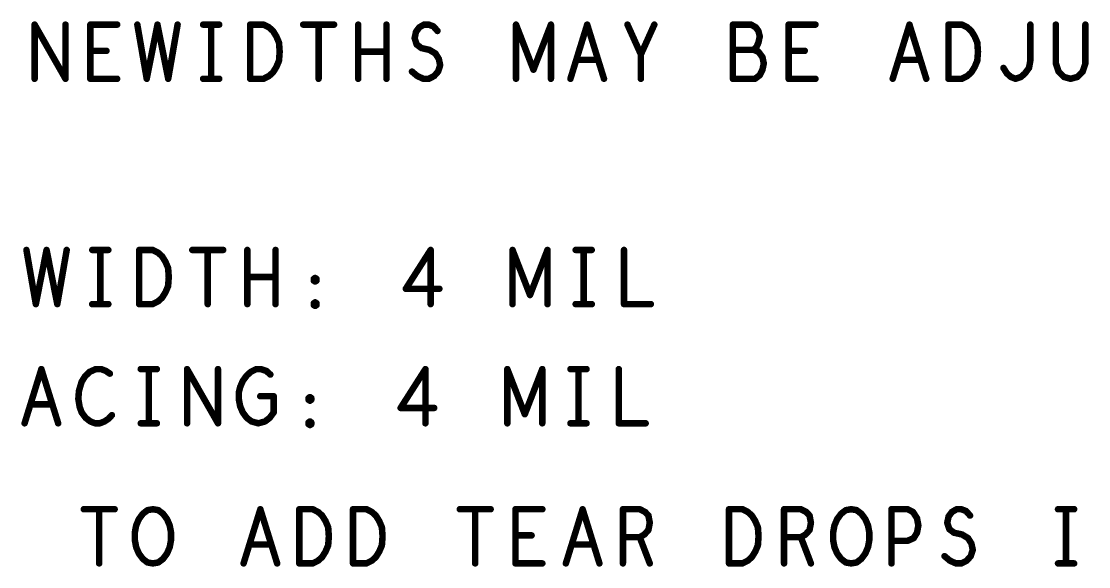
# Model space of a CAD drawing. Extents: x -14.2 to 19.9, y -5.2 to 16.9.
# Drawn here: x -9.302 to -6.838, y 10.559 to 11.818 of the extents above; entities that cross this region are included whole.
import ezdxf

# ---------------------------------------------------------------- set-up
doc = ezdxf.new("R2010")
doc.units = 0
doc.layers.get('0').update_dxf_attribs({"linetype": 'CONTINUOUS'})
doc.layers.add('FAB', color=2, linetype='CONTINUOUS')

# ---------------------------------------------------------------- blocks, each defined once
blk = doc.blocks.new('ROUND_105')
at = {"const_width": 0.0075}
blk.add_lwpolyline([(-0.00375, 0, 1), (0.00375, 0, 1)], format="xyb", close=True, dxfattribs=at)

msp = doc.modelspace()

# ---------------------------------------------------------------- linework, layer by layer
at = {"layer": 'FAB', "const_width": 0.015}
for points in [[(-9.2712, 11.6851), (-9.2712, 11.8101)], [(-9.2712, 11.8101), (-9.1999, 11.6851)], [(-9.1999, 11.6851), (-9.1999, 11.8101)], [(-9.1426, 11.6851), (-9.1426, 11.8101)], [(-9.1426, 11.8101), (-9.0806, 11.8101)], [(-9.0341, 11.8101), (-9.0124, 11.6851)], [(-9.0124, 11.6851), (-8.9876, 11.8101)], [(-8.9876, 11.8101), (-8.9628, 11.6851)], [(-8.9628, 11.6851), (-8.9411, 11.8101)], [(-8.8822, 11.8101), (-8.845, 11.8101)], [(-8.8636, 11.8101), (-8.8636, 11.6851)], [(-8.7737, 11.6851), (-8.7737, 11.8101)], [(-8.7737, 11.8101), (-8.7427, 11.8101)], [(-8.7427, 11.8101), (-8.7303, 11.8039)], [(-8.7303, 11.8039), (-8.721, 11.7955)], [(-8.721, 11.7955), (-8.7132, 11.783)], [(-8.6512, 11.8101), (-8.5799, 11.8101)], [(-8.6156, 11.8101), (-8.6156, 11.6851)], [(-8.5241, 11.6851), (-8.5241, 11.8101)], [(-8.459, 11.8101), (-8.459, 11.6851)], [(-8.3908, 11.7935), (-8.3831, 11.8039)], [(-8.3831, 11.8039), (-8.3722, 11.8101)], [(-8.3722, 11.8101), (-8.3614, 11.8101)], [(-8.3614, 11.8101), (-8.3505, 11.806)], [(-8.3505, 11.806), (-8.3412, 11.7955)], [(-8.1599, 11.6851), (-8.1599, 11.8101)], [(-8.1599, 11.8101), (-8.1196, 11.706)], [(-8.1196, 11.706), (-8.0793, 11.8101)], [(-8.0793, 11.8101), (-8.0793, 11.6851)], [(-8.0343, 11.6851), (-7.9956, 11.8101)], [(-7.9956, 11.8101), (-7.9568, 11.6851)], [(-7.8716, 11.7414), (-7.9026, 11.8101)], [(-7.8406, 11.8101), (-7.8716, 11.7414)], [(-7.6174, 11.8101), (-7.6592, 11.8101)], [(-7.6592, 11.8101), (-7.6592, 11.6851)], [(-7.6065, 11.8039), (-7.6174, 11.8101)], [(-7.6003, 11.7955), (-7.6065, 11.8039)], [(-7.5972, 11.783), (-7.6003, 11.7955)], [(-7.5306, 11.6851), (-7.5306, 11.8101)], [(-7.5306, 11.8101), (-7.4686, 11.8101)], [(-7.2903, 11.6851), (-7.2516, 11.8101)], [(-7.2516, 11.8101), (-7.2128, 11.6851)], [(-7.1617, 11.6851), (-7.1617, 11.8101)], [(-7.1617, 11.8101), (-7.1307, 11.8101)], [(-7.1307, 11.8101), (-7.1183, 11.8039)], [(-7.1183, 11.8039), (-7.109, 11.7955)], [(-7.109, 11.7955), (-7.1012, 11.783)], [(-6.9726, 11.7268), (-6.9726, 11.8101)], [(-6.9137, 11.8101), (-6.9137, 11.7205)], [(-6.8455, 11.7205), (-6.8455, 11.8101)], [(-8.7132, 11.783), (-8.707, 11.7685)], [(-8.3939, 11.7789), (-8.3908, 11.7935)], [(-8.3893, 11.7643), (-8.3939, 11.7789)], [(-7.6003, 11.7685), (-7.5972, 11.783)], [(-7.1012, 11.783), (-7.095, 11.7685)], [(-9.1054, 11.7497), (-9.1426, 11.7497)], [(-8.707, 11.7685), (-8.7055, 11.7476)], [(-8.7055, 11.7476), (-8.707, 11.7268)], [(-8.459, 11.7476), (-8.5241, 11.7476)], [(-8.3784, 11.756), (-8.3893, 11.7643)], [(-8.3598, 11.7518), (-8.3784, 11.756)], [(-8.3459, 11.7435), (-8.3598, 11.7518)], [(-7.6112, 11.7518), (-7.6592, 11.7518)], [(-7.6112, 11.7518), (-7.605, 11.758)], [(-7.6003, 11.7476), (-7.6112, 11.7518)], [(-7.605, 11.758), (-7.6003, 11.7685)], [(-7.591, 11.7351), (-7.6003, 11.7476)], [(-7.4934, 11.7497), (-7.5306, 11.7497)], [(-7.095, 11.7685), (-7.0935, 11.7476)], [(-7.0935, 11.7476), (-7.095, 11.7268)], [(-8.707, 11.7268), (-8.7132, 11.7122)], [(-8.3381, 11.731), (-8.3459, 11.7435)], [(-8.335, 11.7164), (-8.3381, 11.731)], [(-7.9708, 11.7289), (-8.0204, 11.7289)], [(-7.8716, 11.6851), (-7.8716, 11.7414)], [(-7.5879, 11.7205), (-7.591, 11.7351)], [(-7.591, 11.706), (-7.5879, 11.7205)], [(-7.2268, 11.7289), (-7.2764, 11.7289)], [(-7.095, 11.7268), (-7.1012, 11.7122)], [(-6.9757, 11.7101), (-6.9726, 11.7268)], [(-6.9137, 11.7205), (-6.9075, 11.7018)], [(-6.8517, 11.7018), (-6.8455, 11.7205)], [(-8.721, 11.6997), (-8.7303, 11.6914)], [(-8.7132, 11.7122), (-8.721, 11.6997)], [(-8.4001, 11.7018), (-8.3877, 11.6914)], [(-8.349, 11.6914), (-8.3397, 11.7018)], [(-8.3397, 11.7018), (-8.335, 11.7164)], [(-7.5972, 11.6935), (-7.591, 11.706)], [(-7.109, 11.6997), (-7.1183, 11.6914)], [(-7.1012, 11.7122), (-7.109, 11.6997)], [(-7.0346, 11.7101), (-7.0268, 11.6976)], [(-7.0268, 11.6976), (-7.0175, 11.6893)], [(-6.9943, 11.6893), (-6.985, 11.6976)], [(-6.985, 11.6976), (-6.9757, 11.7101)], [(-6.9075, 11.7018), (-6.8951, 11.6893)], [(-6.8641, 11.6893), (-6.8517, 11.7018)], [(-9.0806, 11.6851), (-9.1426, 11.6851)], [(-8.8822, 11.6851), (-8.845, 11.6851)], [(-8.7427, 11.6851), (-8.7737, 11.6851)], [(-8.7303, 11.6914), (-8.7427, 11.6851)], [(-8.3877, 11.6914), (-8.3738, 11.6851)], [(-8.3738, 11.6851), (-8.3614, 11.6851)], [(-8.3614, 11.6851), (-8.349, 11.6914)], [(-7.6592, 11.6851), (-7.6081, 11.6851)], [(-7.6081, 11.6851), (-7.5972, 11.6935)], [(-7.4686, 11.6851), (-7.5306, 11.6851)], [(-7.1307, 11.6851), (-7.1617, 11.6851)], [(-7.1183, 11.6914), (-7.1307, 11.6851)], [(-7.0175, 11.6893), (-7.0067, 11.6851)], [(-7.0067, 11.6851), (-6.9943, 11.6893)], [(-6.8951, 11.6893), (-6.8796, 11.6851)], [(-6.8796, 11.6851), (-6.8641, 11.6893)], [(-9.2901, 11.2901), (-9.2684, 11.1651)], [(-9.2684, 11.1651), (-9.2436, 11.2901)], [(-9.2436, 11.2901), (-9.2188, 11.1651)], [(-9.2188, 11.1651), (-9.1971, 11.2901)], [(-9.1382, 11.2901), (-9.101, 11.2901)], [(-9.1196, 11.2901), (-9.1196, 11.1651)], [(-9.0297, 11.1651), (-9.0297, 11.2901)], [(-9.0297, 11.2901), (-8.9987, 11.2901)], [(-8.9987, 11.2901), (-8.9863, 11.2839)], [(-8.9863, 11.2839), (-8.977, 11.2755)], [(-8.9072, 11.2901), (-8.8359, 11.2901)], [(-8.8716, 11.2901), (-8.8716, 11.1651)], [(-8.7801, 11.1651), (-8.7801, 11.2901)], [(-8.715, 11.2901), (-8.715, 11.1651)], [(-8.357, 11.2901), (-8.4143, 11.2005)], [(-8.357, 11.1651), (-8.357, 11.2901)], [(-8.1679, 11.1651), (-8.1679, 11.2901)], [(-8.1679, 11.2901), (-8.1276, 11.186)], [(-8.1276, 11.186), (-8.0873, 11.2901)], [(-8.0873, 11.2901), (-8.0873, 11.1651)], [(-8.0222, 11.2901), (-7.985, 11.2901)], [(-8.0036, 11.2901), (-8.0036, 11.1651)], [(-7.9106, 11.2901), (-7.9106, 11.1651)], [(-8.977, 11.2755), (-8.9692, 11.263)], [(-8.9692, 11.263), (-8.963, 11.2485)], [(-8.963, 11.2485), (-8.9615, 11.2276)], [(-8.963, 11.2068), (-8.9692, 11.1922)], [(-8.9615, 11.2276), (-8.963, 11.2068)], [(-8.715, 11.2276), (-8.7801, 11.2276)], [(-8.6267, 11.2235), (-8.6236, 11.2255)], [(-8.6267, 11.2193), (-8.6267, 11.2235)], [(-8.6236, 11.2172), (-8.6267, 11.2193)], [(-8.6236, 11.2255), (-8.6205, 11.2235)], [(-8.6205, 11.2193), (-8.6236, 11.2172)], [(-8.6205, 11.2235), (-8.6205, 11.2193)], [(-8.977, 11.1797), (-8.9863, 11.1714)], [(-8.9692, 11.1922), (-8.977, 11.1797)], [(-8.4143, 11.2005), (-8.3368, 11.2005)], [(-9.1382, 11.1651), (-9.101, 11.1651)], [(-8.9987, 11.1651), (-9.0297, 11.1651)], [(-8.9863, 11.1714), (-8.9987, 11.1651)], [(-8.6267, 11.1672), (-8.6236, 11.1693)], [(-8.6267, 11.163), (-8.6267, 11.1672)], [(-8.6236, 11.161), (-8.6267, 11.163)], [(-8.6236, 11.1693), (-8.6205, 11.1672)], [(-8.6205, 11.163), (-8.6236, 11.161)], [(-8.6205, 11.1672), (-8.6205, 11.163)], [(-8.0222, 11.1651), (-7.985, 11.1651)], [(-7.9106, 11.1651), (-7.8486, 11.1651)], [(-9.2943, 10.8901), (-9.2556, 11.0151)], [(-9.2556, 11.0151), (-9.2168, 10.8901)], [(-9.144, 11.0089), (-9.1548, 10.9985)], [(-9.13, 11.0151), (-9.144, 11.0089)], [(-9.1176, 11.0151), (-9.13, 11.0151)], [(-9.1068, 11.011), (-9.1176, 11.0151)], [(-9.0975, 11.0047), (-9.1068, 11.011)], [(-9.0262, 11.0151), (-8.989, 11.0151)], [(-9.0076, 11.0151), (-9.0076, 10.8901)], [(-8.9192, 10.8901), (-8.9192, 11.0151)], [(-8.9192, 11.0151), (-8.8479, 10.8901)], [(-8.8479, 10.8901), (-8.8479, 11.0151)], [(-8.7813, 11.0005), (-8.772, 11.0089)], [(-8.772, 11.0089), (-8.7596, 11.0151)], [(-8.7596, 11.0151), (-8.7487, 11.0151)], [(-8.7487, 11.0151), (-8.7363, 11.011)], [(-8.7363, 11.011), (-8.727, 11.0026)], [(-8.369, 11.0151), (-8.4263, 10.9255)], [(-8.369, 10.8901), (-8.369, 11.0151)], [(-8.1799, 10.8901), (-8.1799, 11.0151)], [(-8.1799, 11.0151), (-8.1396, 10.911)], [(-8.1396, 10.911), (-8.0993, 11.0151)], [(-8.0993, 11.0151), (-8.0993, 10.8901)], [(-8.0342, 11.0151), (-7.997, 11.0151)], [(-8.0156, 11.0151), (-8.0156, 10.8901)], [(-7.9226, 11.0151), (-7.9226, 10.8901)], [(-9.1626, 10.986), (-9.1688, 10.9651)], [(-9.1548, 10.9985), (-9.1626, 10.986)], [(-8.7968, 10.9735), (-8.7906, 10.988)], [(-8.7906, 10.988), (-8.7813, 11.0005)], [(-9.1688, 10.9651), (-9.1703, 10.9464)], [(-8.7999, 10.961), (-8.7968, 10.9735)], [(-8.7999, 10.9464), (-8.7999, 10.961)], [(-9.2308, 10.9339), (-9.2804, 10.9339)], [(-9.1703, 10.9464), (-9.1672, 10.9276)], [(-8.7968, 10.9297), (-8.7999, 10.9464)], [(-8.7503, 10.9526), (-8.7193, 10.9526)], [(-8.7193, 10.9526), (-8.7193, 10.9151)], [(-8.6387, 10.9485), (-8.6356, 10.9505)], [(-8.6387, 10.9443), (-8.6387, 10.9485)], [(-8.6356, 10.9422), (-8.6387, 10.9443)], [(-8.6356, 10.9505), (-8.6325, 10.9485)], [(-8.6325, 10.9443), (-8.6356, 10.9422)], [(-8.6325, 10.9485), (-8.6325, 10.9443)], [(-9.1672, 10.9276), (-9.1626, 10.9151)], [(-9.1626, 10.9151), (-9.1533, 10.9026)], [(-9.1006, 10.9005), (-9.0928, 10.9089)], [(-8.7906, 10.9151), (-8.7968, 10.9297)], [(-8.7813, 10.9026), (-8.7906, 10.9151)], [(-8.7193, 10.9151), (-8.7286, 10.9026)], [(-8.4263, 10.9255), (-8.3488, 10.9255)], [(-9.1533, 10.9026), (-9.1424, 10.8943)], [(-9.1424, 10.8943), (-9.1316, 10.8901)], [(-9.1316, 10.8901), (-9.1207, 10.8901)], [(-9.1207, 10.8901), (-9.1099, 10.8943)], [(-9.1099, 10.8943), (-9.1006, 10.9005)], [(-9.0262, 10.8901), (-8.989, 10.8901)], [(-8.7704, 10.8943), (-8.7813, 10.9026)], [(-8.7549, 10.8901), (-8.7704, 10.8943)], [(-8.7394, 10.8943), (-8.7549, 10.8901)], [(-8.7286, 10.9026), (-8.7394, 10.8943)], [(-8.6387, 10.8922), (-8.6356, 10.8943)], [(-8.6387, 10.888), (-8.6387, 10.8922)], [(-8.6356, 10.886), (-8.6387, 10.888)], [(-8.6356, 10.8943), (-8.6325, 10.8922)], [(-8.6325, 10.888), (-8.6356, 10.886)], [(-8.6325, 10.8922), (-8.6325, 10.888)], [(-8.0342, 10.8901), (-7.997, 10.8901)], [(-7.9226, 10.8901), (-7.8606, 10.8901)], [(-9.1577, 10.6918), (-9.0864, 10.6918)], [(-9.1221, 10.6918), (-9.1221, 10.5668)], [(-9.0213, 10.6814), (-9.0105, 10.6897)], [(-9.0105, 10.6897), (-8.9981, 10.6918)], [(-8.9981, 10.6918), (-8.9857, 10.6897)], [(-8.9857, 10.6897), (-8.9748, 10.6814)], [(-8.7888, 10.5668), (-8.7501, 10.6918)], [(-8.7501, 10.6918), (-8.7113, 10.5668)], [(-8.6602, 10.5668), (-8.6602, 10.6918)], [(-8.6602, 10.6918), (-8.6292, 10.6918)], [(-8.6292, 10.6918), (-8.6168, 10.6855)], [(-8.5362, 10.5668), (-8.5362, 10.6918)], [(-8.5362, 10.6918), (-8.5052, 10.6918)], [(-8.5052, 10.6918), (-8.4928, 10.6855)], [(-8.2897, 10.6918), (-8.2184, 10.6918)], [(-8.2541, 10.6918), (-8.2541, 10.5668)], [(-8.1611, 10.5668), (-8.1611, 10.6918)], [(-8.1611, 10.6918), (-8.0991, 10.6918)], [(-8.0448, 10.5668), (-8.0061, 10.6918)], [(-8.0061, 10.6918), (-7.9673, 10.5668)], [(-7.9131, 10.5668), (-7.9131, 10.6918)], [(-7.9131, 10.6918), (-7.8743, 10.6918)], [(-7.8743, 10.6918), (-7.8619, 10.6855)], [(-7.6682, 10.5668), (-7.6682, 10.6918)], [(-7.6682, 10.6918), (-7.6372, 10.6918)], [(-7.6372, 10.6918), (-7.6248, 10.6855)], [(-7.5411, 10.5668), (-7.5411, 10.6918)], [(-7.5411, 10.6918), (-7.5023, 10.6918)], [(-7.5023, 10.6918), (-7.4899, 10.6855)], [(-7.4093, 10.6814), (-7.3985, 10.6897)], [(-7.3985, 10.6897), (-7.3861, 10.6918)], [(-7.3861, 10.6918), (-7.3737, 10.6897)], [(-7.3737, 10.6897), (-7.3628, 10.6814)], [(-7.2931, 10.5668), (-7.2931, 10.6918)], [(-7.2931, 10.6918), (-7.2559, 10.6918)], [(-7.2559, 10.6918), (-7.2435, 10.6855)], [(-7.1536, 10.6855), (-7.1427, 10.6918)], [(-7.1427, 10.6918), (-7.1319, 10.6918)], [(-7.1319, 10.6918), (-7.121, 10.6876)], [(-7.121, 10.6876), (-7.1117, 10.6772)], [(-6.9087, 10.6918), (-6.8715, 10.6918)], [(-6.8901, 10.6918), (-6.8901, 10.5668)], [(-9.0368, 10.6543), (-9.0306, 10.6689)], [(-9.0306, 10.6689), (-9.0213, 10.6814)], [(-8.9748, 10.6814), (-8.9655, 10.6689)], [(-8.9655, 10.6689), (-8.9593, 10.6543)], [(-8.6168, 10.6855), (-8.6075, 10.6772)], [(-8.6075, 10.6772), (-8.5997, 10.6647)], [(-8.5997, 10.6647), (-8.5935, 10.6501)], [(-8.4928, 10.6855), (-8.4835, 10.6772)], [(-8.4835, 10.6772), (-8.4757, 10.6647)], [(-8.4757, 10.6647), (-8.4695, 10.6501)], [(-7.8619, 10.6855), (-7.8542, 10.6772)], [(-7.8542, 10.6772), (-7.8511, 10.6605)], [(-7.6248, 10.6855), (-7.6155, 10.6772)], [(-7.6155, 10.6772), (-7.6077, 10.6647)], [(-7.6077, 10.6647), (-7.6015, 10.6501)], [(-7.4899, 10.6855), (-7.4822, 10.6772)], [(-7.4822, 10.6772), (-7.4791, 10.6605)], [(-7.4248, 10.6543), (-7.4186, 10.6689)], [(-7.4186, 10.6689), (-7.4093, 10.6814)], [(-7.3628, 10.6814), (-7.3535, 10.6689)], [(-7.3535, 10.6689), (-7.3473, 10.6543)], [(-7.2435, 10.6855), (-7.2342, 10.671)], [(-7.2342, 10.671), (-7.2311, 10.6543)], [(-7.1644, 10.6605), (-7.1613, 10.6751)], [(-7.1613, 10.6751), (-7.1536, 10.6855)], [(-9.0399, 10.6376), (-9.0368, 10.6543)], [(-9.0399, 10.621), (-9.0399, 10.6376)], [(-8.9593, 10.6543), (-8.9562, 10.6376)], [(-8.9562, 10.6376), (-8.9562, 10.621)], [(-8.5935, 10.6501), (-8.592, 10.6293)], [(-8.4695, 10.6501), (-8.468, 10.6293)], [(-7.8542, 10.6439), (-7.8635, 10.6335)], [(-7.8511, 10.6605), (-7.8542, 10.6439)], [(-7.6015, 10.6501), (-7.6, 10.6293)], [(-7.4822, 10.6439), (-7.4915, 10.6335)], [(-7.4791, 10.6605), (-7.4822, 10.6439)], [(-7.4279, 10.6376), (-7.4248, 10.6543)], [(-7.4279, 10.621), (-7.4279, 10.6376)], [(-7.3473, 10.6543), (-7.3442, 10.6376)], [(-7.3442, 10.6376), (-7.3442, 10.621)], [(-7.2342, 10.6376), (-7.2419, 10.6251)], [(-7.2311, 10.6543), (-7.2342, 10.6376)], [(-7.1598, 10.646), (-7.1644, 10.6605)], [(-7.1489, 10.6376), (-7.1598, 10.646)], [(-7.1303, 10.6335), (-7.1489, 10.6376)], [(-9.0368, 10.6043), (-9.0399, 10.621)], [(-8.9562, 10.621), (-8.9593, 10.6043)], [(-8.592, 10.6293), (-8.5935, 10.6085)], [(-8.468, 10.6293), (-8.4695, 10.6085)], [(-8.1239, 10.6314), (-8.1611, 10.6314)], [(-7.8743, 10.6272), (-7.9131, 10.6272)], [(-7.8635, 10.6335), (-7.8743, 10.6272)], [(-7.8743, 10.6272), (-7.8511, 10.5668)], [(-7.6, 10.6293), (-7.6015, 10.6085)], [(-7.5023, 10.6272), (-7.5411, 10.6272)], [(-7.4915, 10.6335), (-7.5023, 10.6272)], [(-7.5023, 10.6272), (-7.4791, 10.5668)], [(-7.4248, 10.6043), (-7.4279, 10.621)], [(-7.3442, 10.621), (-7.3473, 10.6043)], [(-7.2559, 10.6189), (-7.2931, 10.6189)], [(-7.2419, 10.6251), (-7.2559, 10.6189)], [(-7.1164, 10.6251), (-7.1303, 10.6335)], [(-7.1086, 10.6126), (-7.1164, 10.6251)], [(-7.1055, 10.5981), (-7.1086, 10.6126)], [(-9.0306, 10.5897), (-9.0368, 10.6043)], [(-9.0213, 10.5772), (-9.0306, 10.5897)], [(-8.9655, 10.5897), (-8.9748, 10.5772)], [(-8.9593, 10.6043), (-8.9655, 10.5897)], [(-8.7253, 10.6105), (-8.7749, 10.6105)], [(-8.5997, 10.5939), (-8.6075, 10.5814)], [(-8.5935, 10.6085), (-8.5997, 10.5939)], [(-8.4757, 10.5939), (-8.4835, 10.5814)], [(-8.4695, 10.6085), (-8.4757, 10.5939)], [(-7.9813, 10.6105), (-8.0309, 10.6105)], [(-7.6077, 10.5939), (-7.6155, 10.5814)], [(-7.6015, 10.6085), (-7.6077, 10.5939)], [(-7.4186, 10.5897), (-7.4248, 10.6043)], [(-7.4093, 10.5772), (-7.4186, 10.5897)], [(-7.3535, 10.5897), (-7.3628, 10.5772)], [(-7.3473, 10.6043), (-7.3535, 10.5897)], [(-7.1102, 10.5835), (-7.1055, 10.5981)], [(-9.0105, 10.5689), (-9.0213, 10.5772)], [(-8.9981, 10.5668), (-9.0105, 10.5689)], [(-8.9857, 10.5689), (-8.9981, 10.5668)], [(-8.9748, 10.5772), (-8.9857, 10.5689)], [(-8.6292, 10.5668), (-8.6602, 10.5668)], [(-8.6168, 10.573), (-8.6292, 10.5668)], [(-8.6075, 10.5814), (-8.6168, 10.573)], [(-8.5052, 10.5668), (-8.5362, 10.5668)], [(-8.4928, 10.573), (-8.5052, 10.5668)], [(-8.4835, 10.5814), (-8.4928, 10.573)], [(-8.0991, 10.5668), (-8.1611, 10.5668)], [(-7.6372, 10.5668), (-7.6682, 10.5668)], [(-7.6248, 10.573), (-7.6372, 10.5668)], [(-7.6155, 10.5814), (-7.6248, 10.573)], [(-7.3985, 10.5689), (-7.4093, 10.5772)], [(-7.3861, 10.5668), (-7.3985, 10.5689)], [(-7.3737, 10.5689), (-7.3861, 10.5668)], [(-7.3628, 10.5772), (-7.3737, 10.5689)], [(-7.1706, 10.5835), (-7.1582, 10.573)], [(-7.1582, 10.573), (-7.1443, 10.5668)], [(-7.1443, 10.5668), (-7.1319, 10.5668)], [(-7.1319, 10.5668), (-7.1195, 10.573)], [(-7.1195, 10.573), (-7.1102, 10.5835)], [(-6.9087, 10.5668), (-6.8715, 10.5668)]]:
    msp.add_lwpolyline(points, dxfattribs=at)

# ---------------------------------------------------------------- block references
at = {"layer": 'FAB'}
for p in [(-9.2712, 11.8101), (-9.2712, 11.8101), (-9.1999, 11.8101), (-9.1426, 11.8101), (-9.1426, 11.8101), (-9.0806, 11.8101), (-9.0341, 11.8101), (-8.9876, 11.8101), (-8.9876, 11.8101), (-8.9411, 11.8101), (-8.8822, 11.8101), (-8.8636, 11.8101), (-8.845, 11.8101), (-8.7737, 11.8101), (-8.7737, 11.8101), (-8.7427, 11.8101), (-8.7427, 11.8101), (-8.7303, 11.8039), (-8.7303, 11.8039), (-8.721, 11.7955), (-8.721, 11.7955), (-8.6512, 11.8101), (-8.6156, 11.8101), (-8.5799, 11.8101), (-8.5241, 11.8101), (-8.459, 11.8101), (-8.3831, 11.8039), (-8.3831, 11.8039), (-8.3722, 11.8101), (-8.3722, 11.8101), (-8.3614, 11.8101), (-8.3614, 11.8101), (-8.3505, 11.806), (-8.3505, 11.806), (-8.3412, 11.7955), (-8.1599, 11.8101), (-8.1599, 11.8101), (-8.0793, 11.8101), (-8.0793, 11.8101), (-7.9956, 11.8101), (-7.9956, 11.8101), (-7.9026, 11.8101), (-7.8406, 11.8101), (-7.6592, 11.8101), (-7.6592, 11.8101), (-7.6174, 11.8101), (-7.6174, 11.8101), (-7.6065, 11.8039), (-7.6065, 11.8039), (-7.6003, 11.7955), (-7.6003, 11.7955), (-7.5306, 11.8101), (-7.5306, 11.8101), (-7.4686, 11.8101), (-7.2516, 11.8101), (-7.2516, 11.8101), (-7.1617, 11.8101), (-7.1617, 11.8101), (-7.1307, 11.8101), (-7.1307, 11.8101), (-7.1183, 11.8039), (-7.1183, 11.8039), (-7.109, 11.7955), (-7.109, 11.7955), (-6.9726, 11.8101), (-6.9137, 11.8101), (-6.8455, 11.8101), (-8.7132, 11.783), (-8.7132, 11.783), (-8.3939, 11.7789), (-8.3939, 11.7789), (-8.3908, 11.7935), (-8.3908, 11.7935), (-7.5972, 11.783), (-7.5972, 11.783), (-7.1012, 11.783), (-7.1012, 11.783), (-9.1426, 11.7497), (-9.1054, 11.7497), (-8.707, 11.7685), (-8.707, 11.7685), (-8.7055, 11.7476), (-8.7055, 11.7476), (-8.5241, 11.7476), (-8.459, 11.7476), (-8.3893, 11.7643), (-8.3893, 11.7643), (-8.3784, 11.756), (-8.3784, 11.756), (-8.3598, 11.7518), (-8.3598, 11.7518), (-7.6592, 11.7518), (-7.6112, 11.7518), (-7.6112, 11.7518), (-7.6112, 11.7518), (-7.605, 11.758), (-7.605, 11.758), (-7.6003, 11.7685), (-7.6003, 11.7685), (-7.6003, 11.7476), (-7.6003, 11.7476), (-7.5306, 11.7497), (-7.4934, 11.7497), (-7.095, 11.7685), (-7.095, 11.7685), (-7.0935, 11.7476), (-7.0935, 11.7476), (-8.707, 11.7268), (-8.707, 11.7268), (-8.3459, 11.7435), (-8.3459, 11.7435), (-8.3381, 11.731), (-8.3381, 11.731), (-8.0204, 11.7289), (-7.9708, 11.7289), (-7.8716, 11.7414), (-7.8716, 11.7414), (-7.8716, 11.7414), (-7.591, 11.7351), (-7.591, 11.7351), (-7.5879, 11.7205), (-7.5879, 11.7205), (-7.2764, 11.7289), (-7.2268, 11.7289), (-7.095, 11.7268), (-7.095, 11.7268), (-6.9726, 11.7268), (-6.9726, 11.7268), (-6.9137, 11.7205), (-6.9137, 11.7205), (-6.8455, 11.7205), (-6.8455, 11.7205), (-8.721, 11.6997), (-8.721, 11.6997), (-8.7132, 11.7122), (-8.7132, 11.7122), (-8.4001, 11.7018), (-8.3397, 11.7018), (-8.3397, 11.7018), (-8.335, 11.7164), (-8.335, 11.7164), (-8.1196, 11.706), (-8.1196, 11.706), (-7.591, 11.706), (-7.591, 11.706), (-7.109, 11.6997), (-7.109, 11.6997), (-7.1012, 11.7122), (-7.1012, 11.7122), (-7.0346, 11.7101), (-7.0268, 11.6976), (-7.0268, 11.6976), (-6.985, 11.6976), (-6.985, 11.6976), (-6.9757, 11.7101), (-6.9757, 11.7101), (-6.9075, 11.7018), (-6.9075, 11.7018), (-6.8517, 11.7018), (-6.8517, 11.7018), (-9.2712, 11.6851), (-9.1999, 11.6851), (-9.1999, 11.6851), (-9.1426, 11.6851), (-9.1426, 11.6851), (-9.0806, 11.6851), (-9.0124, 11.6851), (-9.0124, 11.6851), (-8.9628, 11.6851), (-8.9628, 11.6851), (-8.8822, 11.6851), (-8.8636, 11.6851), (-8.845, 11.6851), (-8.7737, 11.6851), (-8.7737, 11.6851), (-8.7427, 11.6851), (-8.7427, 11.6851), (-8.7303, 11.6914), (-8.7303, 11.6914), (-8.6156, 11.6851), (-8.5241, 11.6851), (-8.459, 11.6851), (-8.3877, 11.6914), (-8.3877, 11.6914), (-8.3738, 11.6851), (-8.3738, 11.6851), (-8.3614, 11.6851), (-8.3614, 11.6851), (-8.349, 11.6914), (-8.349, 11.6914), (-8.1599, 11.6851), (-8.0793, 11.6851), (-8.0343, 11.6851), (-7.9568, 11.6851), (-7.8716, 11.6851), (-7.6592, 11.6851), (-7.6592, 11.6851), (-7.6081, 11.6851), (-7.6081, 11.6851), (-7.5972, 11.6935), (-7.5972, 11.6935), (-7.5306, 11.6851), (-7.5306, 11.6851), (-7.4686, 11.6851), (-7.2903, 11.6851), (-7.2128, 11.6851), (-7.1617, 11.6851), (-7.1617, 11.6851), (-7.1307, 11.6851), (-7.1307, 11.6851), (-7.1183, 11.6914), (-7.1183, 11.6914), (-7.0175, 11.6893), (-7.0175, 11.6893), (-7.0067, 11.6851), (-7.0067, 11.6851), (-6.9943, 11.6893), (-6.9943, 11.6893), (-6.8951, 11.6893), (-6.8951, 11.6893), (-6.8796, 11.6851), (-6.8796, 11.6851), (-6.8641, 11.6893), (-6.8641, 11.6893), (-9.2901, 11.2901), (-9.2436, 11.2901), (-9.2436, 11.2901), (-9.1971, 11.2901), (-9.1382, 11.2901), (-9.1196, 11.2901), (-9.101, 11.2901), (-9.0297, 11.2901), (-9.0297, 11.2901), (-8.9987, 11.2901), (-8.9987, 11.2901), (-8.9863, 11.2839), (-8.9863, 11.2839), (-8.9072, 11.2901), (-8.8716, 11.2901), (-8.8359, 11.2901), (-8.7801, 11.2901), (-8.715, 11.2901), (-8.357, 11.2901), (-8.357, 11.2901), (-8.1679, 11.2901), (-8.1679, 11.2901), (-8.0873, 11.2901), (-8.0873, 11.2901), (-8.0222, 11.2901), (-8.0036, 11.2901), (-7.985, 11.2901), (-7.9106, 11.2901), (-8.977, 11.2755), (-8.977, 11.2755), (-8.9692, 11.263), (-8.9692, 11.263), (-8.963, 11.2485), (-8.963, 11.2485), (-8.963, 11.2068), (-8.963, 11.2068), (-8.9615, 11.2276), (-8.9615, 11.2276), (-8.7801, 11.2276), (-8.715, 11.2276), (-8.6267, 11.2235), (-8.6267, 11.2235), (-8.6267, 11.2193), (-8.6267, 11.2193), (-8.6236, 11.2255), (-8.6236, 11.2255), (-8.6236, 11.2172), (-8.6236, 11.2172), (-8.6205, 11.2235), (-8.6205, 11.2235), (-8.6205, 11.2193), (-8.6205, 11.2193), (-8.977, 11.1797), (-8.977, 11.1797), (-8.9692, 11.1922), (-8.9692, 11.1922), (-8.4143, 11.2005), (-8.4143, 11.2005), (-8.3368, 11.2005), (-8.1276, 11.186), (-8.1276, 11.186), (-9.2684, 11.1651), (-9.2684, 11.1651), (-9.2188, 11.1651), (-9.2188, 11.1651), (-9.1382, 11.1651), (-9.1196, 11.1651), (-9.101, 11.1651), (-9.0297, 11.1651), (-9.0297, 11.1651), (-8.9987, 11.1651), (-8.9987, 11.1651), (-8.9863, 11.1714), (-8.9863, 11.1714), (-8.8716, 11.1651), (-8.7801, 11.1651), (-8.715, 11.1651), (-8.6267, 11.1672), (-8.6267, 11.1672), (-8.6267, 11.163), (-8.6267, 11.163), (-8.6236, 11.1693), (-8.6236, 11.1693), (-8.6236, 11.161), (-8.6236, 11.161), (-8.6205, 11.1672), (-8.6205, 11.1672), (-8.6205, 11.163), (-8.6205, 11.163), (-8.357, 11.1651), (-8.1679, 11.1651), (-8.0873, 11.1651), (-8.0222, 11.1651), (-8.0036, 11.1651), (-7.985, 11.1651), (-7.9106, 11.1651), (-7.9106, 11.1651), (-7.8486, 11.1651), (-9.2556, 11.0151), (-9.2556, 11.0151), (-9.144, 11.0089), (-9.144, 11.0089), (-9.13, 11.0151), (-9.13, 11.0151), (-9.1176, 11.0151), (-9.1176, 11.0151), (-9.1068, 11.011), (-9.1068, 11.011), (-9.0262, 11.0151), (-9.0076, 11.0151), (-8.989, 11.0151), (-8.9192, 11.0151), (-8.9192, 11.0151), (-8.8479, 11.0151), (-8.772, 11.0089), (-8.772, 11.0089), (-8.7596, 11.0151), (-8.7596, 11.0151), (-8.7487, 11.0151), (-8.7487, 11.0151), (-8.7363, 11.011), (-8.7363, 11.011), (-8.369, 11.0151), (-8.369, 11.0151), (-8.1799, 11.0151), (-8.1799, 11.0151), (-8.0993, 11.0151), (-8.0993, 11.0151), (-8.0342, 11.0151), (-8.0156, 11.0151), (-7.997, 11.0151), (-7.9226, 11.0151), (-9.1626, 10.986), (-9.1626, 10.986), (-9.1548, 10.9985), (-9.1548, 10.9985), (-9.0975, 11.0047), (-8.7906, 10.988), (-8.7906, 10.988), (-8.7813, 11.0005), (-8.7813, 11.0005), (-8.727, 11.0026), (-9.1688, 10.9651), (-9.1688, 10.9651), (-8.7999, 10.961), (-8.7999, 10.961), (-8.7968, 10.9735), (-8.7968, 10.9735), (-9.2804, 10.9339), (-9.2308, 10.9339), (-9.1703, 10.9464), (-9.1703, 10.9464), (-8.7999, 10.9464), (-8.7999, 10.9464), (-8.7503, 10.9526), (-8.7193, 10.9526), (-8.7193, 10.9526), (-8.6387, 10.9485), (-8.6387, 10.9485), (-8.6387, 10.9443), (-8.6387, 10.9443), (-8.6356, 10.9505), (-8.6356, 10.9505), (-8.6356, 10.9422), (-8.6356, 10.9422), (-8.6325, 10.9485), (-8.6325, 10.9485), (-8.6325, 10.9443), (-8.6325, 10.9443), (-9.1672, 10.9276), (-9.1672, 10.9276), (-9.1626, 10.9151), (-9.1626, 10.9151), (-9.0928, 10.9089), (-8.7968, 10.9297), (-8.7968, 10.9297), (-8.7906, 10.9151), (-8.7906, 10.9151), (-8.7193, 10.9151), (-8.7193, 10.9151), (-8.4263, 10.9255), (-8.4263, 10.9255), (-8.3488, 10.9255), (-8.1396, 10.911), (-8.1396, 10.911), (-9.2943, 10.8901), (-9.2168, 10.8901), (-9.1533, 10.9026), (-9.1533, 10.9026), (-9.1424, 10.8943), (-9.1424, 10.8943), (-9.1316, 10.8901), (-9.1316, 10.8901), (-9.1207, 10.8901), (-9.1207, 10.8901), (-9.1099, 10.8943), (-9.1099, 10.8943), (-9.1006, 10.9005), (-9.1006, 10.9005), (-9.0262, 10.8901), (-9.0076, 10.8901), (-8.989, 10.8901), (-8.9192, 10.8901), (-8.8479, 10.8901), (-8.8479, 10.8901), (-8.7813, 10.9026), (-8.7813, 10.9026), (-8.7704, 10.8943), (-8.7704, 10.8943), (-8.7549, 10.8901), (-8.7549, 10.8901), (-8.7394, 10.8943), (-8.7394, 10.8943), (-8.7286, 10.9026), (-8.7286, 10.9026), (-8.6387, 10.8922), (-8.6387, 10.8922), (-8.6387, 10.888), (-8.6387, 10.888), (-8.6356, 10.8943), (-8.6356, 10.8943), (-8.6356, 10.886), (-8.6356, 10.886), (-8.6325, 10.8922), (-8.6325, 10.8922), (-8.6325, 10.888), (-8.6325, 10.888), (-8.369, 10.8901), (-8.1799, 10.8901), (-8.0993, 10.8901), (-8.0342, 10.8901), (-8.0156, 10.8901), (-7.997, 10.8901), (-7.9226, 10.8901), (-7.9226, 10.8901), (-7.8606, 10.8901), (-9.1577, 10.6918), (-9.1221, 10.6918), (-9.0864, 10.6918), (-9.0105, 10.6897), (-9.0105, 10.6897), (-8.9981, 10.6918), (-8.9981, 10.6918), (-8.9857, 10.6897), (-8.9857, 10.6897), (-8.7501, 10.6918), (-8.7501, 10.6918), (-8.6602, 10.6918), (-8.6602, 10.6918), (-8.6292, 10.6918), (-8.6292, 10.6918), (-8.5362, 10.6918), (-8.5362, 10.6918), (-8.5052, 10.6918), (-8.5052, 10.6918), (-8.2897, 10.6918), (-8.2541, 10.6918), (-8.2184, 10.6918), (-8.1611, 10.6918), (-8.1611, 10.6918), (-8.0991, 10.6918), (-8.0061, 10.6918), (-8.0061, 10.6918), (-7.9131, 10.6918), (-7.9131, 10.6918), (-7.8743, 10.6918), (-7.8743, 10.6918), (-7.6682, 10.6918), (-7.6682, 10.6918), (-7.6372, 10.6918), (-7.6372, 10.6918), (-7.5411, 10.6918), (-7.5411, 10.6918), (-7.5023, 10.6918), (-7.5023, 10.6918), (-7.3985, 10.6897), (-7.3985, 10.6897), (-7.3861, 10.6918), (-7.3861, 10.6918), (-7.3737, 10.6897), (-7.3737, 10.6897), (-7.2931, 10.6918), (-7.2931, 10.6918), (-7.2559, 10.6918), (-7.2559, 10.6918), (-7.1427, 10.6918), (-7.1427, 10.6918), (-7.1319, 10.6918), (-7.1319, 10.6918), (-7.121, 10.6876), (-7.121, 10.6876), (-6.9087, 10.6918), (-6.8901, 10.6918), (-6.8715, 10.6918), (-9.0306, 10.6689), (-9.0306, 10.6689), (-9.0213, 10.6814), (-9.0213, 10.6814), (-8.9748, 10.6814), (-8.9748, 10.6814), (-8.9655, 10.6689), (-8.9655, 10.6689), (-8.6168, 10.6855), (-8.6168, 10.6855), (-8.6075, 10.6772), (-8.6075, 10.6772), (-8.5997, 10.6647), (-8.5997, 10.6647), (-8.4928, 10.6855), (-8.4928, 10.6855), (-8.4835, 10.6772), (-8.4835, 10.6772), (-8.4757, 10.6647), (-8.4757, 10.6647), (-7.8619, 10.6855), (-7.8619, 10.6855), (-7.8542, 10.6772), (-7.8542, 10.6772), (-7.6248, 10.6855), (-7.6248, 10.6855), (-7.6155, 10.6772), (-7.6155, 10.6772), (-7.6077, 10.6647), (-7.6077, 10.6647), (-7.4899, 10.6855), (-7.4899, 10.6855), (-7.4822, 10.6772), (-7.4822, 10.6772), (-7.4186, 10.6689), (-7.4186, 10.6689), (-7.4093, 10.6814), (-7.4093, 10.6814), (-7.3628, 10.6814), (-7.3628, 10.6814), (-7.3535, 10.6689), (-7.3535, 10.6689), (-7.2435, 10.6855), (-7.2435, 10.6855), (-7.2342, 10.671), (-7.2342, 10.671), (-7.1613, 10.6751), (-7.1613, 10.6751), (-7.1536, 10.6855), (-7.1536, 10.6855), (-7.1117, 10.6772), (-9.0399, 10.6376), (-9.0399, 10.6376), (-9.0368, 10.6543), (-9.0368, 10.6543), (-8.9593, 10.6543), (-8.9593, 10.6543), (-8.9562, 10.6376), (-8.9562, 10.6376), (-8.5935, 10.6501), (-8.5935, 10.6501), (-8.4695, 10.6501), (-8.4695, 10.6501), (-7.8542, 10.6439), (-7.8542, 10.6439), (-7.8511, 10.6605), (-7.8511, 10.6605), (-7.6015, 10.6501), (-7.6015, 10.6501), (-7.4822, 10.6439), (-7.4822, 10.6439), (-7.4791, 10.6605), (-7.4791, 10.6605), (-7.4279, 10.6376), (-7.4279, 10.6376), (-7.4248, 10.6543), (-7.4248, 10.6543), (-7.3473, 10.6543), (-7.3473, 10.6543), (-7.3442, 10.6376), (-7.3442, 10.6376), (-7.2342, 10.6376), (-7.2342, 10.6376), (-7.2311, 10.6543), (-7.2311, 10.6543), (-7.1644, 10.6605), (-7.1644, 10.6605), (-7.1598, 10.646), (-7.1598, 10.646), (-7.1489, 10.6376), (-7.1489, 10.6376), (-9.0399, 10.621), (-9.0399, 10.621), (-8.9562, 10.621), (-8.9562, 10.621), (-8.592, 10.6293), (-8.592, 10.6293), (-8.468, 10.6293), (-8.468, 10.6293), (-8.1611, 10.6314), (-8.1239, 10.6314), (-7.9131, 10.6272), (-7.8743, 10.6272), (-7.8743, 10.6272), (-7.8743, 10.6272), (-7.8635, 10.6335), (-7.8635, 10.6335), (-7.6, 10.6293), (-7.6, 10.6293), (-7.5411, 10.6272), (-7.5023, 10.6272), (-7.5023, 10.6272), (-7.5023, 10.6272), (-7.4915, 10.6335), (-7.4915, 10.6335), (-7.4279, 10.621), (-7.4279, 10.621), (-7.3442, 10.621), (-7.3442, 10.621), (-7.2931, 10.6189), (-7.2559, 10.6189), (-7.2559, 10.6189), (-7.2419, 10.6251), (-7.2419, 10.6251), (-7.1303, 10.6335), (-7.1303, 10.6335), (-7.1164, 10.6251), (-7.1164, 10.6251), (-7.1086, 10.6126), (-7.1086, 10.6126), (-9.0368, 10.6043), (-9.0368, 10.6043), (-9.0306, 10.5897), (-9.0306, 10.5897), (-8.9655, 10.5897), (-8.9655, 10.5897), (-8.9593, 10.6043), (-8.9593, 10.6043), (-8.7749, 10.6105), (-8.7253, 10.6105), (-8.5997, 10.5939), (-8.5997, 10.5939), (-8.5935, 10.6085), (-8.5935, 10.6085), (-8.4757, 10.5939), (-8.4757, 10.5939), (-8.4695, 10.6085), (-8.4695, 10.6085), (-8.0309, 10.6105), (-7.9813, 10.6105), (-7.6077, 10.5939), (-7.6077, 10.5939), (-7.6015, 10.6085), (-7.6015, 10.6085), (-7.4248, 10.6043), (-7.4248, 10.6043), (-7.4186, 10.5897), (-7.4186, 10.5897), (-7.3535, 10.5897), (-7.3535, 10.5897), (-7.3473, 10.6043), (-7.3473, 10.6043), (-7.1055, 10.5981), (-7.1055, 10.5981), (-9.1221, 10.5668), (-9.0213, 10.5772), (-9.0213, 10.5772), (-9.0105, 10.5689), (-9.0105, 10.5689), (-8.9981, 10.5668), (-8.9981, 10.5668), (-8.9857, 10.5689), (-8.9857, 10.5689), (-8.9748, 10.5772), (-8.9748, 10.5772), (-8.7888, 10.5668), (-8.7113, 10.5668), (-8.6602, 10.5668), (-8.6602, 10.5668), (-8.6292, 10.5668), (-8.6292, 10.5668), (-8.6168, 10.573), (-8.6168, 10.573), (-8.6075, 10.5814), (-8.6075, 10.5814), (-8.5362, 10.5668), (-8.5362, 10.5668), (-8.5052, 10.5668), (-8.5052, 10.5668), (-8.4928, 10.573), (-8.4928, 10.573), (-8.4835, 10.5814), (-8.4835, 10.5814), (-8.2541, 10.5668), (-8.1611, 10.5668), (-8.1611, 10.5668), (-8.0991, 10.5668), (-8.0448, 10.5668), (-7.9673, 10.5668), (-7.9131, 10.5668), (-7.8511, 10.5668), (-7.6682, 10.5668), (-7.6682, 10.5668), (-7.6372, 10.5668), (-7.6372, 10.5668), (-7.6248, 10.573), (-7.6248, 10.573), (-7.6155, 10.5814), (-7.6155, 10.5814), (-7.5411, 10.5668), (-7.4791, 10.5668), (-7.4093, 10.5772), (-7.4093, 10.5772), (-7.3985, 10.5689), (-7.3985, 10.5689), (-7.3861, 10.5668), (-7.3861, 10.5668), (-7.3737, 10.5689), (-7.3737, 10.5689), (-7.3628, 10.5772), (-7.3628, 10.5772), (-7.2931, 10.5668), (-7.1706, 10.5835), (-7.1582, 10.573), (-7.1582, 10.573), (-7.1443, 10.5668), (-7.1443, 10.5668), (-7.1319, 10.5668), (-7.1319, 10.5668), (-7.1195, 10.573), (-7.1195, 10.573), (-7.1102, 10.5835), (-7.1102, 10.5835), (-6.9087, 10.5668), (-6.8901, 10.5668), (-6.8715, 10.5668)]:
    msp.add_blockref('ROUND_105', p, dxfattribs=at)

doc.saveas('drawing.dxf')
